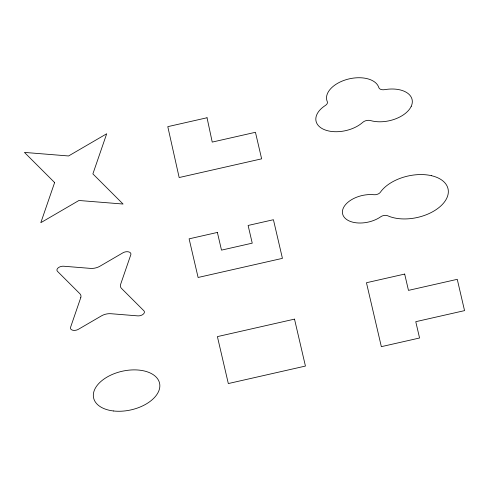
<?xml version="1.0" encoding="UTF-8"?>
<svg xmlns="http://www.w3.org/2000/svg" width="489" height="489" viewBox="0 0 489 489"><rect width="100%" height="100%" fill="white"/><g stroke="black" fill="none" stroke-linecap="round" stroke-linejoin="round"><path stroke-width="0.73" d="M54.627 182.562L40.819 222.684L78.943 200.484L123.063 204.035L92.886 173.888L106.694 133.766L68.57 155.967L24.45 152.415L54.627 182.562M80.758 297.673L70.55 327.349A5.086 2.983 -12.6 0 0 72.696 330.216A5.086 2.983 -12.6 0 0 78.368 329.317L101.529 315.833A10.165 5.96 -12.6 0 1 110.881 313.712L137.678 315.87A5.086 2.983 -12.6 0 0 143.185 314.231A5.086 2.983 -12.6 0 0 143.845 310.729L121.523 288.431A10.165 5.96 -12.6 0 1 120.594 284.433L130.808 254.757A5.086 2.983 -12.6 0 0 128.662 251.884A5.086 2.983 -12.6 0 0 122.983 252.782L99.829 266.273A10.165 5.96 -12.6 0 1 90.477 268.388L63.674 266.23A5.086 2.983 -12.6 0 0 58.173 267.868A5.086 2.983 -12.6 0 0 57.513 271.377L79.829 293.675A10.165 5.96 -12.6 0 1 80.758 297.673M207.036 117.757L167.788 126.657L179.163 177.538L261.633 158.839L255.447 132.293L212.232 142.091L207.036 117.757M217.379 232.434L189.109 238.84L198.106 277.477L282.428 258.357L273.43 219.72L248.112 225.46L252.238 243.155L221.499 250.13L217.379 232.434M404.678 274.066L366.457 282.734L381.347 346.664L419.568 338.003L415.766 321.689L464.55 310.625L457.258 279.323L408.474 290.38L404.678 274.066M294.506 319.134L217.397 336.615L228.326 383.553L305.436 366.065L294.506 319.134M411.237 106.296A26.779 15.703 -12.6 0 0 384.721 89.646A5.795 3.399 -12.6 0 1 378.834 87.635A26.779 15.703 -12.6 0 0 347.41 79.31A26.779 15.703 -12.6 0 0 327.294 101.675A5.795 3.399 -12.6 0 1 325.393 105.447A26.779 15.703 -12.6 0 0 323.687 129.365A26.779 15.703 -12.6 0 0 362.765 122.329A5.795 3.399 -12.6 0 1 370.552 120.563A26.779 15.703 -12.6 0 0 411.237 106.296M431.31 175.655A36.241 21.253 -12.6 0 0 380.356 192.269A5.086 2.983 -12.6 0 1 373.932 194.72A23.246 13.631 -12.6 0 0 345.576 204.591A23.246 13.631 -12.6 0 0 350.919 221.639A23.246 13.631 -12.6 0 0 380.821 216.713A5.086 2.983 -12.6 0 1 387.722 215.777A36.241 21.253 -12.6 0 0 440.803 205.973A36.241 21.253 -12.6 0 0 431.31 175.655M113.509 410.974A33.802 19.823 -12.6 0 0 159.61 383.4A33.802 19.823 -12.6 0 0 106.62 377.343A33.802 19.823 -12.6 0 0 113.509 410.974"/></g></svg>
